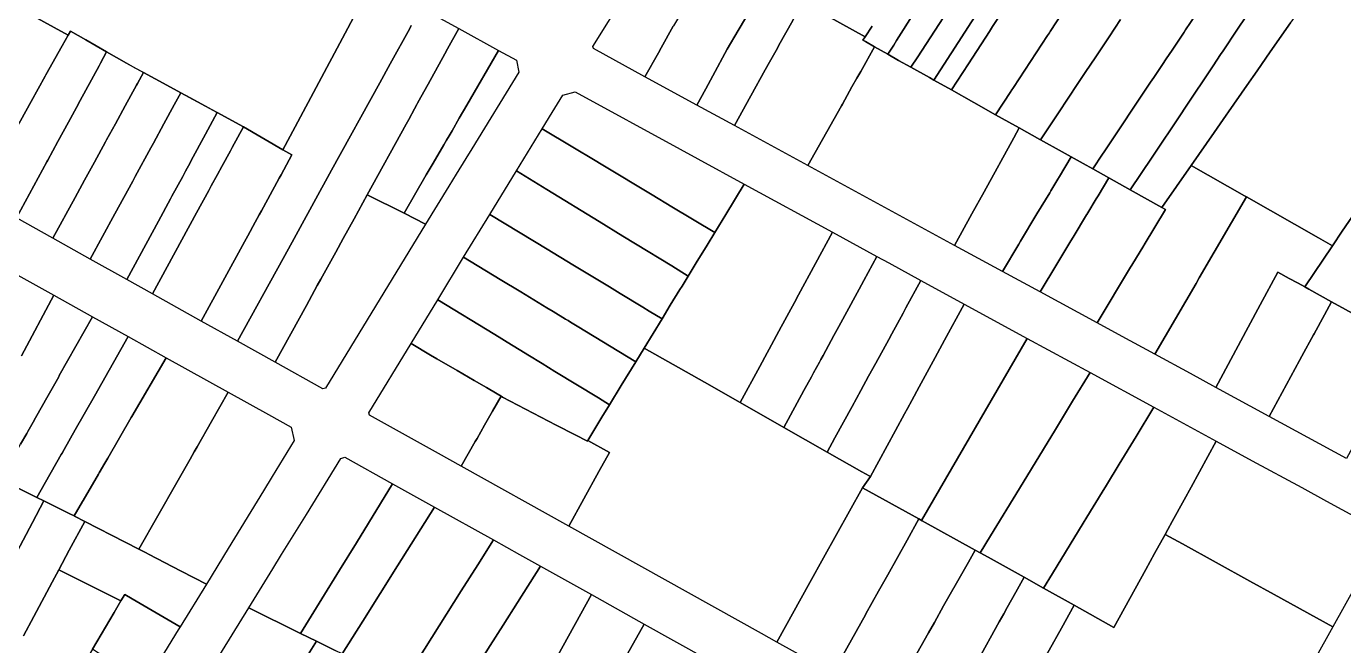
# Model space of a CAD drawing. Header units: metres. Extents: x 3 to 1005126, y 39 to 4383651.
# Drawn here: x 491016.5 to 491200.4, y 4371195.5 to 4371281.9 of the extents above; entities that cross this region are included whole.
import ezdxf

# ---------------------------------------------------------------- set-up
doc = ezdxf.new("R2010")
doc.units = ezdxf.units.M
doc.header["$MEASUREMENT"] = 0
doc.layers.add('TM_Llucmajor', color=7, linetype='Continuous')

msp = doc.modelspace()

# ---------------------------------------------------------------- linework, layer by layer
at = {"layer": 'TM_Llucmajor', "linetype": 'Continuous', "flags": 128}
for points in [[(491102.86, 4371274.86), (491095.66, 4371278.78), (491095.6, 4371279.07), (491100.17, 4371286.48), (491105.56, 4371295.23), (491105.63, 4371295.35), (491105.84, 4371295.23), (491112.53, 4371291.49), (491109.78, 4371286.88), (491108.65, 4371284.98), (491106.85, 4371281.97), (491106.82, 4371281.91), (491105.13, 4371278.91), (491104.73, 4371278.19), (491102.86, 4371274.86)], [(491022.35, 4371280.68), (491021.52, 4371279.19), (491019.25, 4371275.12), (491019.16, 4371274.95), (491017.19, 4371271.41), (491016.44, 4371270.07), (491015.69, 4371268.71), (491014.12, 4371265.9), (491009.8, 4371258.13), (490994.92, 4371266.44), (490994.72, 4371267.13), (491009.01, 4371293.41), (491019.23, 4371287.78), (491017.02, 4371283.6), (491022.35, 4371280.68)], [(491115.35, 4371268.05), (491110.1, 4371270.91), (491111.34, 4371273.18), (491112.34, 4371275.01), (491114.35, 4371278.69), (491115.89, 4371281.32), (491118.04, 4371284.98), (491118.63, 4371285.99), (491119.54, 4371287.54), (491119.72, 4371287.84), (491119.84, 4371288.04), (491121.99, 4371286.86), (491122.73, 4371286.45), (491124.89, 4371285.26), (491123.98, 4371283.62), (491123.65, 4371283.03), (491123.48, 4371282.72), (491121.56, 4371279.26), (491121.34, 4371278.87), (491120.26, 4371276.91), (491119.66, 4371275.83), (491117.64, 4371272.18), (491115.35, 4371268.05)], [(491125.6, 4371262.46), (491115.35, 4371268.05), (491117.64, 4371272.18), (491119.66, 4371275.83), (491120.26, 4371276.91), (491121.34, 4371278.87), (491121.56, 4371279.26), (491123.48, 4371282.72), (491123.65, 4371283.03), (491123.98, 4371283.62), (491124.89, 4371285.26), (491127.03, 4371284.08), (491128.29, 4371283.38), (491133.61, 4371280.45), (491133.29, 4371279.95), (491133.63, 4371279.76), (491134.9, 4371279.05), (491132.97, 4371275.6), (491132.45, 4371274.67), (491131.75, 4371273.43), (491130.42, 4371271.05), (491130.29, 4371270.82), (491125.6, 4371262.46)], [(491069.23, 4371255.82), (491064.11, 4371258.4), (491069.53, 4371268.26), (491069.88, 4371268.89), (491070.69, 4371270.36), (491071.02, 4371270.97), (491071.12, 4371271.15), (491071.59, 4371272), (491072.6, 4371273.84), (491074.93, 4371278.07), (491075.29, 4371278.74), (491076.86, 4371281.59), (491082.44, 4371278.54), (491077.99, 4371270.88), (491076.94, 4371269.07), (491075.93, 4371267.33), (491075.51, 4371266.61), (491075.16, 4371266), (491074.79, 4371265.38), (491073.62, 4371263.37), (491073.16, 4371262.58), (491072.33, 4371261.16), (491069.23, 4371255.82)], [(491015.13, 4371255.16), (491009.8, 4371258.13), (491014.12, 4371265.9), (491015.69, 4371268.71), (491016.44, 4371270.07), (491017.19, 4371271.41), (491019.16, 4371274.95), (491019.25, 4371275.12), (491021.52, 4371279.19), (491022.35, 4371280.68), (491022.66, 4371281.24), (491024.82, 4371280), (491027.72, 4371278.33), (491026.86, 4371276.75), (491026.66, 4371276.39), (491024.82, 4371272.99), (491024.03, 4371271.54), (491023.51, 4371270.59), (491022.39, 4371268.53), (491020.91, 4371265.8), (491019.51, 4371263.22), (491019.37, 4371262.97), (491015.13, 4371255.16)], [(491020.21, 4371252.32), (491015.13, 4371255.16), (491019.37, 4371262.97), (491019.51, 4371263.22), (491020.91, 4371265.8), (491022.39, 4371268.53), (491023.51, 4371270.59), (491024.03, 4371271.54), (491024.82, 4371272.99), (491026.66, 4371276.39), (491026.86, 4371276.75), (491027.72, 4371278.33), (491030.49, 4371276.75), (491032.86, 4371275.46), (491032.02, 4371273.92), (491031.89, 4371273.69), (491030.31, 4371270.8), (491028.95, 4371268.31), (491027.71, 4371266.05), (491027.57, 4371265.79), (491026.02, 4371262.96), (491024.64, 4371260.43), (491023.33, 4371258.03), (491020.21, 4371252.32)], [(491072.25, 4371254.3), (491069.23, 4371255.82), (491072.33, 4371261.16), (491073.16, 4371262.58), (491073.62, 4371263.37), (491074.79, 4371265.38), (491075.16, 4371266), (491075.51, 4371266.61), (491075.93, 4371267.33), (491076.94, 4371269.07), (491077.99, 4371270.88), (491082.44, 4371278.54), (491084.95, 4371277.17), (491085.25, 4371275.51), (491078.7, 4371264.82), (491077.86, 4371263.45), (491076.52, 4371261.26), (491075.48, 4371259.57), (491072.25, 4371254.3)], [(491146.08, 4371251.33), (491125.6, 4371262.46), (491130.29, 4371270.82), (491130.42, 4371271.05), (491131.75, 4371273.43), (491132.45, 4371274.67), (491132.97, 4371275.6), (491134.9, 4371279.05), (491136.76, 4371278), (491138.27, 4371277.15), (491139.98, 4371276.19), (491142.57, 4371274.74), (491143.2, 4371274.39), (491145.64, 4371273.02), (491148.78, 4371271.26), (491151.8, 4371269.56), (491153.64, 4371268.53), (491155.1, 4371267.71), (491154.35, 4371266.35), (491150.19, 4371258.79), (491148.5, 4371255.72), (491146.08, 4371251.33)], [(491025.42, 4371249.42), (491020.21, 4371252.32), (491023.33, 4371258.03), (491024.64, 4371260.43), (491026.02, 4371262.96), (491027.57, 4371265.79), (491027.71, 4371266.05), (491028.95, 4371268.31), (491030.31, 4371270.8), (491031.89, 4371273.69), (491032.02, 4371273.92), (491032.86, 4371275.46), (491036.12, 4371273.7), (491038.09, 4371272.63), (491037.16, 4371270.92), (491035.72, 4371268.29), (491034.26, 4371265.61), (491033.9, 4371264.95), (491031.72, 4371260.96), (491031.36, 4371260.3), (491028.87, 4371255.73), (491025.42, 4371249.42)], [(491030.56, 4371246.55), (491025.42, 4371249.42), (491028.87, 4371255.73), (491031.36, 4371260.3), (491031.72, 4371260.96), (491033.9, 4371264.95), (491034.26, 4371265.61), (491035.72, 4371268.29), (491037.16, 4371270.92), (491038.09, 4371272.63), (491041.54, 4371270.76), (491043.17, 4371269.87), (491041.54, 4371266.85), (491039.54, 4371263.17), (491039.37, 4371262.85), (491038.74, 4371261.69), (491038.34, 4371260.94), (491036.84, 4371258.17), (491036.65, 4371257.81), (491034.98, 4371254.72), (491030.56, 4371246.55)], [(491092.79, 4371265.03), (491088.53, 4371267.59), (491089.92, 4371269.86), (491091.41, 4371272.29), (491093.1, 4371272.74), (491107.77, 4371264.74), (491110.24, 4371263.4), (491116.71, 4371259.87), (491114.13, 4371255.64), (491112.59, 4371253.11), (491106.63, 4371256.7), (491103.87, 4371258.36), (491096.97, 4371262.51), (491095.67, 4371263.29), (491093.02, 4371264.89), (491092.79, 4371265.03)], [(491034.13, 4371244.56), (491030.56, 4371246.55), (491034.98, 4371254.72), (491036.65, 4371257.81), (491036.84, 4371258.17), (491038.34, 4371260.94), (491038.74, 4371261.69), (491039.37, 4371262.85), (491039.54, 4371263.17), (491041.54, 4371266.85), (491043.17, 4371269.87), (491046.82, 4371267.89), (491045.23, 4371264.97), (491044.99, 4371264.53), (491043.8, 4371262.33), (491043.2, 4371261.24), (491042.33, 4371259.64), (491041.97, 4371258.98), (491040.27, 4371255.85), (491034.13, 4371244.56)], [(491040.92, 4371240.77), (491034.13, 4371244.56), (491040.27, 4371255.85), (491041.97, 4371258.98), (491042.33, 4371259.64), (491043.2, 4371261.24), (491043.8, 4371262.33), (491044.99, 4371264.53), (491045.23, 4371264.97), (491046.82, 4371267.89), (491052.33, 4371264.68), (491053.59, 4371263.95), (491052.07, 4371261.17), (491051.82, 4371260.71), (491050.22, 4371257.79), (491049.32, 4371256.13), (491049.02, 4371255.59), (491048.46, 4371254.57), (491047.42, 4371252.67), (491046.97, 4371251.83), (491040.92, 4371240.77)], [(491089.18, 4371259.12), (491084.94, 4371261.72), (491088.53, 4371267.59), (491092.79, 4371265.03), (491093.02, 4371264.89), (491095.67, 4371263.29), (491096.97, 4371262.51), (491103.87, 4371258.36), (491106.63, 4371256.7), (491112.59, 4371253.11), (491111.52, 4371251.36), (491110.02, 4371248.91), (491108.89, 4371247.05), (491106.6, 4371248.45), (491101.52, 4371251.56), (491099.77, 4371252.63), (491096.47, 4371254.66), (491089.18, 4371259.12)], [(491152.75, 4371247.7), (491146.08, 4371251.33), (491148.5, 4371255.72), (491150.19, 4371258.79), (491154.35, 4371266.35), (491155.1, 4371267.71), (491157.96, 4371266.1), (491158.05, 4371266.05), (491161.08, 4371264.37), (491162.36, 4371263.66), (491160.71, 4371260.92), (491160.5, 4371260.58), (491159.52, 4371258.94), (491159.35, 4371258.66), (491157.57, 4371255.71), (491155.29, 4371251.92), (491155.04, 4371251.51), (491152.75, 4371247.7)], [(491158.01, 4371244.84), (491152.75, 4371247.7), (491155.04, 4371251.51), (491155.29, 4371251.92), (491157.57, 4371255.71), (491159.35, 4371258.66), (491159.52, 4371258.94), (491160.5, 4371260.58), (491160.71, 4371260.92), (491162.36, 4371263.66), (491164.01, 4371262.74), (491165.36, 4371261.99), (491167.61, 4371260.74), (491166.11, 4371258.26), (491165.85, 4371257.82), (491164.67, 4371255.87), (491164.54, 4371255.65), (491164.49, 4371255.57), (491162.63, 4371252.49), (491162.3, 4371251.95), (491160.35, 4371248.72), (491158.01, 4371244.84)], [(491092.8, 4371248.62), (491089.21, 4371250.79), (491085.43, 4371253.08), (491081.21, 4371255.64), (491084.94, 4371261.72), (491089.18, 4371259.12), (491096.47, 4371254.66), (491099.77, 4371252.63), (491101.52, 4371251.56), (491106.6, 4371248.45), (491108.89, 4371247.05), (491108.03, 4371245.65), (491107.73, 4371245.16), (491106.39, 4371242.96), (491105.24, 4371241.08), (491103.46, 4371242.16), (491102.54, 4371242.72), (491099.38, 4371244.63), (491097.92, 4371245.52), (491097.44, 4371245.81), (491096.06, 4371246.65), (491092.8, 4371248.62)], [(491169.45, 4371238.62), (491165.97, 4371240.51), (491170.65, 4371248.29), (491170.81, 4371248.56), (491172.48, 4371251.33), (491172.52, 4371251.4), (491175.5, 4371256.35), (491175.02, 4371256.62), (491179.1, 4371262.47), (491186.55, 4371258.22), (491186.8, 4371258.08), (491180.23, 4371246.79), (491179.78, 4371246), (491174.04, 4371236.13), (491169.45, 4371238.62)], [(491106.78, 4371234.7), (491102.75, 4371236.99), (491105.24, 4371241.08), (491106.39, 4371242.96), (491107.73, 4371245.16), (491108.03, 4371245.65), (491108.89, 4371247.05), (491110.02, 4371248.91), (491111.52, 4371251.36), (491112.59, 4371253.11), (491114.13, 4371255.64), (491116.71, 4371259.87), (491129.03, 4371253.16), (491124.3, 4371244.43), (491123.72, 4371243.36), (491122.94, 4371241.91), (491122.4, 4371240.91), (491122.11, 4371240.37), (491121.88, 4371239.94), (491120.19, 4371236.83), (491119.92, 4371236.32), (491118.88, 4371234.41), (491116.15, 4371229.38), (491111.15, 4371232.22), (491106.78, 4371234.7)], [(491165.97, 4371240.51), (491158.01, 4371244.84), (491160.35, 4371248.72), (491162.3, 4371251.95), (491162.63, 4371252.49), (491164.49, 4371255.57), (491164.54, 4371255.65), (491164.67, 4371255.87), (491165.85, 4371257.82), (491166.11, 4371258.26), (491167.61, 4371260.74), (491170.59, 4371259.08), (491175.02, 4371256.62), (491175.5, 4371256.35), (491172.52, 4371251.4), (491172.48, 4371251.33), (491170.81, 4371248.56), (491170.65, 4371248.29), (491165.97, 4371240.51)], [(491072.25, 4371254.3), (491058.28, 4371231.4), (491057.88, 4371231.31), (491051.25, 4371235.01), (491055.6, 4371242.92), (491057.13, 4371245.71), (491057.64, 4371246.63), (491058.32, 4371247.87), (491058.79, 4371248.72), (491059.7, 4371250.38), (491060.75, 4371252.28), (491062.27, 4371255.05), (491064.11, 4371258.4), (491069.23, 4371255.82), (491072.25, 4371254.3)], [(491179.01, 4371233.43), (491174.04, 4371236.13), (491179.78, 4371246), (491180.23, 4371246.79), (491186.8, 4371258.08), (491196.85, 4371252.36), (491198.81, 4371251.24), (491194.96, 4371245.52), (491194.02, 4371246.03), (491193.64, 4371246.24), (491193.03, 4371246.58), (491192.79, 4371246.71), (491191.19, 4371247.59), (491188.74, 4371243.04), (491187.06, 4371239.92), (491182.54, 4371231.51), (491179.01, 4371233.43)], [(491195.5, 4371245.21), (491194.96, 4371245.52), (491198.81, 4371251.24), (491200.19, 4371253.29), (491202.94, 4371257.37), (491206.37, 4371255.54), (491210.92, 4371253.11), (491212.48, 4371252.28), (491214.34, 4371251.28), (491214.92, 4371250.97), (491217.04, 4371249.84), (491217.3, 4371249.7), (491218.88, 4371248.86), (491225.29, 4371245.43), (491218.21, 4371232.73), (491211.19, 4371236.59), (491210.09, 4371237.2), (491209.46, 4371237.54), (491198.7, 4371243.46), (491195.5, 4371245.21)], [(491089.17, 4371242.62), (491085.55, 4371244.82), (491082.65, 4371246.58), (491077.55, 4371249.67), (491081.21, 4371255.64), (491085.43, 4371253.08), (491089.21, 4371250.79), (491092.8, 4371248.62), (491096.06, 4371246.65), (491097.44, 4371245.81), (491097.92, 4371245.52), (491099.38, 4371244.63), (491102.54, 4371242.72), (491103.46, 4371242.16), (491105.24, 4371241.08), (491102.75, 4371236.99), (491101.59, 4371235.09), (491093.41, 4371240.05), (491092.48, 4371240.62), (491092.13, 4371240.83), (491091.78, 4371241.04), (491090.05, 4371242.09), (491089.17, 4371242.62)], [(491122.26, 4371225.91), (491116.15, 4371229.38), (491118.88, 4371234.41), (491119.92, 4371236.32), (491120.19, 4371236.83), (491121.88, 4371239.94), (491122.11, 4371240.37), (491122.4, 4371240.91), (491122.94, 4371241.91), (491123.72, 4371243.36), (491124.3, 4371244.43), (491129.03, 4371253.16), (491135.24, 4371249.78), (491133.41, 4371246.42), (491132.76, 4371245.22), (491130.76, 4371241.54), (491129.92, 4371240), (491129.24, 4371238.75), (491128.86, 4371238.05), (491127.71, 4371235.94), (491127.41, 4371235.39), (491127.21, 4371235.02), (491126.39, 4371233.52), (491126.09, 4371232.96), (491125.05, 4371231.05), (491122.26, 4371225.91)], [(491084.25, 4371237.43), (491081.89, 4371238.87), (491073.93, 4371243.73), (491077.55, 4371249.67), (491082.65, 4371246.58), (491085.55, 4371244.82), (491089.17, 4371242.62), (491090.05, 4371242.09), (491091.78, 4371241.04), (491092.13, 4371240.83), (491092.48, 4371240.62), (491093.41, 4371240.05), (491101.59, 4371235.09), (491099.56, 4371231.76), (491097.93, 4371229.09), (491096.39, 4371230.03), (491090.3, 4371233.74), (491088.51, 4371234.83), (491086.52, 4371236.05), (491085.55, 4371236.64), (491084.25, 4371237.43)], [(491128.3, 4371222.48), (491122.26, 4371225.91), (491125.05, 4371231.05), (491126.09, 4371232.96), (491126.39, 4371233.52), (491127.21, 4371235.02), (491127.41, 4371235.39), (491127.71, 4371235.94), (491128.86, 4371238.05), (491129.24, 4371238.75), (491129.92, 4371240), (491130.76, 4371241.54), (491132.76, 4371245.22), (491133.41, 4371246.42), (491135.24, 4371249.78), (491136.91, 4371248.87), (491141.37, 4371246.44), (491139.29, 4371242.63), (491138.89, 4371241.88), (491137.31, 4371239), (491136.88, 4371238.2), (491135.07, 4371234.88), (491134.07, 4371233.05), (491132.98, 4371231.06), (491132.38, 4371229.95), (491131.76, 4371228.82), (491129.38, 4371224.45), (491128.3, 4371222.48)], [(491133.15, 4371219.73), (491128.3, 4371222.48), (491129.38, 4371224.45), (491131.76, 4371228.82), (491132.38, 4371229.95), (491132.98, 4371231.06), (491134.07, 4371233.05), (491135.07, 4371234.88), (491136.88, 4371238.2), (491137.31, 4371239), (491138.89, 4371241.88), (491139.29, 4371242.63), (491141.37, 4371246.44), (491147.42, 4371243.14), (491144.68, 4371238.1), (491143.37, 4371235.69), (491141.13, 4371231.57), (491140.09, 4371229.67), (491139.48, 4371228.55), (491139.08, 4371227.81), (491137.83, 4371225.51), (491134.32, 4371219.06), (491134.15, 4371219.16), (491133.15, 4371219.73)], [(491189.98, 4371227.46), (491182.54, 4371231.51), (491187.06, 4371239.92), (491188.74, 4371243.04), (491191.19, 4371247.59), (491192.79, 4371246.71), (491193.03, 4371246.58), (491193.64, 4371246.24), (491194.02, 4371246.03), (491194.96, 4371245.52), (491195.5, 4371245.21), (491198.7, 4371243.46), (491197.71, 4371241.64), (491196.25, 4371238.96), (491196.19, 4371238.85), (491194.55, 4371235.85), (491194.22, 4371235.24), (491189.98, 4371227.46)], [(491073.82, 4371235.51), (491072.95, 4371236.02), (491070.21, 4371237.63), (491073.93, 4371243.73), (491081.89, 4371238.87), (491084.25, 4371237.43), (491085.55, 4371236.64), (491086.52, 4371236.05), (491088.51, 4371234.83), (491090.3, 4371233.74), (491096.39, 4371230.03), (491097.93, 4371229.09), (491096.86, 4371227.33), (491094.87, 4371224.09), (491094.82, 4371224), (491093.14, 4371224.87), (491090.48, 4371226.25), (491082.99, 4371230.14), (491082.77, 4371230.27), (491082.21, 4371230.6), (491080.73, 4371231.47), (491079.02, 4371232.46), (491078.24, 4371232.92), (491076.63, 4371233.87), (491073.82, 4371235.51)], [(491141.44, 4371212.94), (491141.08, 4371213.14), (491133.22, 4371217.48), (491134.32, 4371219.06), (491137.83, 4371225.51), (491139.08, 4371227.81), (491139.48, 4371228.55), (491140.09, 4371229.67), (491141.13, 4371231.57), (491143.37, 4371235.69), (491144.68, 4371238.1), (491147.42, 4371243.14), (491156.2, 4371238.35), (491141.44, 4371212.94)], [(491200.76, 4371221.58), (491189.98, 4371227.46), (491194.22, 4371235.24), (491194.55, 4371235.85), (491196.19, 4371238.85), (491196.25, 4371238.96), (491197.71, 4371241.64), (491198.7, 4371243.46), (491209.46, 4371237.54), (491208.63, 4371236.02), (491207.98, 4371234.84), (491206.87, 4371232.8), (491205.87, 4371230.96), (491205.12, 4371229.58), (491203.69, 4371226.96), (491202.76, 4371225.26), (491200.76, 4371221.58)], [(491013.68, 4371218.26), (491012.93, 4371218.63), (491014.16, 4371220.81), (491015.49, 4371223.17), (491015.71, 4371223.56), (491016.57, 4371225.09), (491016.71, 4371225.34), (491017.45, 4371226.66), (491017.8, 4371227.27), (491017.97, 4371227.57), (491019.36, 4371230.03), (491021.03, 4371232.99), (491021.12, 4371233.15), (491025.75, 4371241.37), (491030.74, 4371238.6), (491026.02, 4371230.3), (491023.35, 4371225.59), (491021.78, 4371222.82), (491021.5, 4371222.33), (491021.4, 4371222.16), (491019.21, 4371218.3), (491017.98, 4371216.14), (491013.68, 4371218.26)], [(491018.98, 4371215.65), (491017.98, 4371216.14), (491019.21, 4371218.3), (491021.4, 4371222.16), (491021.5, 4371222.33), (491021.78, 4371222.82), (491023.35, 4371225.59), (491026.02, 4371230.3), (491030.74, 4371238.6), (491036.03, 4371235.65), (491031.26, 4371227.45), (491031.17, 4371227.3), (491027.87, 4371221.61), (491027.47, 4371220.93), (491026.67, 4371219.56), (491026.57, 4371219.38), (491024.44, 4371215.72), (491024.37, 4371215.6), (491023.19, 4371213.57), (491022.61, 4371213.86), (491018.98, 4371215.65)], [(491074.05, 4371222.28), (491064.43, 4371227.64), (491064.32, 4371227.97), (491070.21, 4371237.63), (491072.95, 4371236.02), (491073.82, 4371235.51), (491076.63, 4371233.87), (491078.24, 4371232.92), (491079.02, 4371232.46), (491080.73, 4371231.47), (491082.21, 4371230.6), (491082.77, 4371230.27), (491081.59, 4371228.19), (491080.48, 4371226.24), (491079.43, 4371224.39), (491079.17, 4371223.93), (491077.23, 4371220.51), (491074.05, 4371222.28)], [(491164.99, 4371233.57), (491162.55, 4371229.57), (491160.14, 4371225.61), (491155.12, 4371217.38), (491151.11, 4371210.8), (491149.65, 4371208.4), (491148.95, 4371208.79), (491141.53, 4371212.89), (491141.44, 4371212.94), (491156.2, 4371238.35), (491164.99, 4371233.57)], [(491024.66, 4371212.81), (491023.26, 4371213.53), (491023.19, 4371213.57), (491024.37, 4371215.6), (491024.44, 4371215.72), (491026.57, 4371219.38), (491026.67, 4371219.56), (491027.47, 4371220.93), (491027.87, 4371221.61), (491031.17, 4371227.3), (491031.26, 4371227.45), (491036.03, 4371235.65), (491044.71, 4371230.82), (491042.38, 4371226.74), (491040.36, 4371223.21), (491039.95, 4371222.49), (491039.39, 4371221.51), (491037.51, 4371218.21), (491032.21, 4371208.92), (491030.31, 4371209.9), (491024.66, 4371212.81)], [(491133.22, 4371217.48), (491127.78, 4371207.7), (491125.87, 4371204.26), (491121.25, 4371195.96), (491119.12, 4371197.15), (491092.22, 4371212.15), (491096.44, 4371219.77), (491097.9, 4371222.41), (491094.87, 4371224.09), (491096.86, 4371227.33), (491097.93, 4371229.09), (491099.56, 4371231.76), (491101.59, 4371235.09), (491102.75, 4371236.99), (491106.78, 4371234.7), (491111.15, 4371232.22), (491116.15, 4371229.38), (491122.26, 4371225.91), (491128.3, 4371222.48), (491133.15, 4371219.73), (491134.15, 4371219.16), (491134.32, 4371219.06), (491133.22, 4371217.48)], [(491155.78, 4371205), (491152.43, 4371206.86), (491150.75, 4371207.79), (491149.65, 4371208.4), (491151.11, 4371210.8), (491155.12, 4371217.38), (491160.14, 4371225.61), (491162.55, 4371229.57), (491164.99, 4371233.57), (491173.89, 4371228.73), (491171.41, 4371224.67), (491169.03, 4371220.78), (491167.26, 4371217.87), (491166.65, 4371216.88), (491164.51, 4371213.37), (491164.02, 4371212.56), (491159.72, 4371205.53), (491158.48, 4371203.5), (491155.78, 4371205)], [(491038.14, 4371205.86), (491033.55, 4371208.23), (491033.22, 4371208.4), (491032.21, 4371208.92), (491037.51, 4371218.21), (491039.39, 4371221.51), (491039.95, 4371222.49), (491040.36, 4371223.21), (491042.38, 4371226.74), (491044.71, 4371230.82), (491050.32, 4371227.7), (491053.49, 4371225.94), (491053.92, 4371224.09), (491050.84, 4371219.07), (491049.63, 4371217.09), (491044.68, 4371209.01), (491041.64, 4371204.06), (491038.14, 4371205.86)], [(491092.22, 4371212.15), (491077.23, 4371220.51), (491079.17, 4371223.93), (491079.43, 4371224.39), (491080.48, 4371226.24), (491081.59, 4371228.19), (491082.77, 4371230.27), (491082.99, 4371230.14), (491090.48, 4371226.25), (491093.14, 4371224.87), (491094.82, 4371224), (491094.87, 4371224.09), (491097.9, 4371222.41), (491096.44, 4371219.77), (491092.22, 4371212.15)], [(491162.77, 4371201.12), (491158.48, 4371203.5), (491159.72, 4371205.53), (491164.02, 4371212.56), (491164.51, 4371213.37), (491166.65, 4371216.88), (491167.26, 4371217.87), (491169.03, 4371220.78), (491171.41, 4371224.67), (491173.89, 4371228.73), (491182.6, 4371223.99), (491179.08, 4371217.58), (491178.1, 4371215.8), (491176.45, 4371212.8), (491175.82, 4371211.65), (491175.46, 4371210.99), (491173.98, 4371208.3), (491172.77, 4371206.11), (491168.31, 4371197.99), (491162.77, 4371201.12)], [(491177.88, 4371209.65), (491175.46, 4371210.99), (491175.82, 4371211.65), (491176.45, 4371212.8), (491178.1, 4371215.8), (491179.08, 4371217.58), (491182.6, 4371223.99), (491187.63, 4371221.26), (491194.52, 4371217.51), (491197.97, 4371215.64), (491204.9, 4371211.87), (491205.43, 4371209.84), (491198.87, 4371198.08), (491190.66, 4371202.61), (491187.29, 4371204.46), (491177.88, 4371209.65)], [(491054.79, 4371197.17), (491047.56, 4371200.73), (491050.92, 4371206.18), (491052.15, 4371208.17), (491055.6, 4371213.77), (491060.41, 4371221.57), (491060.96, 4371221.78), (491067.64, 4371218.05), (491062.58, 4371209.83), (491060.23, 4371206.01), (491057.75, 4371201.98), (491054.79, 4371197.17)], [(491001.14, 4371182.09), (490996.21, 4371185.05), (491001.2, 4371194.53), (491003.25, 4371198.44), (491004.12, 4371200.08), (491004.89, 4371201.55), (491004.94, 4371201.64), (491005.06, 4371201.87), (491007.68, 4371206.85), (491011.74, 4371214.57), (491012.08, 4371215.22), (491013.68, 4371218.26), (491017.98, 4371216.14), (491018.98, 4371215.65), (491017.39, 4371212.65), (491013.46, 4371205.25), (491012.16, 4371202.82), (491010.08, 4371198.9), (491008.31, 4371195.57), (491008.27, 4371195.5), (491006.24, 4371191.69), (491001.14, 4371182.09)], [(491057.01, 4371196.07), (491054.79, 4371197.17), (491057.75, 4371201.98), (491060.23, 4371206.01), (491062.58, 4371209.83), (491067.64, 4371218.05), (491073.5, 4371214.79), (491068.32, 4371206.58), (491063.46, 4371198.87), (491060.59, 4371194.31), (491059.63, 4371194.78), (491057.01, 4371196.07)], [(491129.06, 4371191.6), (491121.25, 4371195.96), (491125.87, 4371204.26), (491127.78, 4371207.7), (491133.22, 4371217.48), (491141.08, 4371213.14), (491139.44, 4371210.2), (491136.74, 4371205.36), (491135.45, 4371203.06), (491133.69, 4371199.9), (491133.62, 4371199.78), (491129.06, 4371191.6)], [(491062.47, 4371193.38), (491060.59, 4371194.31), (491063.46, 4371198.87), (491068.32, 4371206.58), (491073.5, 4371214.79), (491081.71, 4371210.21), (491079.52, 4371206.73), (491077.22, 4371203.09), (491069.02, 4371190.09), (491066.99, 4371191.11), (491063.63, 4371192.81), (491063.54, 4371192.85), (491062.47, 4371193.38)], [(491026.25, 4371203.44), (491024.87, 4371204.14), (491021.06, 4371206.06), (491022.51, 4371208.77), (491024.66, 4371212.81), (491030.31, 4371209.9), (491032.21, 4371208.92), (491033.22, 4371208.4), (491033.55, 4371208.23), (491038.14, 4371205.86), (491041.64, 4371204.06), (491037.98, 4371198.09), (491031.29, 4371202.01), (491030.25, 4371202.62), (491029.71, 4371201.7), (491026.25, 4371203.44)], [(491136.79, 4371187.29), (491129.06, 4371191.6), (491133.62, 4371199.78), (491133.69, 4371199.9), (491135.45, 4371203.06), (491136.74, 4371205.36), (491139.44, 4371210.2), (491141.08, 4371213.14), (491141.53, 4371212.89), (491148.95, 4371208.79), (491148, 4371207.11), (491147.28, 4371205.83), (491144.54, 4371201), (491143.25, 4371198.71), (491142.43, 4371197.26), (491141.4, 4371195.44), (491139.21, 4371191.58), (491136.79, 4371187.29)], [(491071.82, 4371188.67), (491069.02, 4371190.09), (491077.22, 4371203.09), (491079.52, 4371206.73), (491081.71, 4371210.21), (491085.34, 4371208.18), (491088.26, 4371206.55), (491085.06, 4371201.49), (491083.06, 4371198.34), (491081.25, 4371195.47), (491077.03, 4371188.8), (491075.71, 4371186.71), (491075.61, 4371186.76), (491072.75, 4371188.2), (491071.82, 4371188.67)], [(491166.48, 4371170.73), (491150.72, 4371179.52), (491157.57, 4371191.8), (491159.27, 4371194.85), (491160.98, 4371197.91), (491162.77, 4371201.12), (491168.31, 4371197.99), (491172.77, 4371206.11), (491173.98, 4371208.3), (491175.46, 4371210.99), (491177.88, 4371209.65), (491187.29, 4371204.46), (491190.66, 4371202.61), (491198.87, 4371198.08), (491191.56, 4371184.96), (491185.88, 4371188.15), (491183.34, 4371189.58), (491180.06, 4371191.42), (491178.51, 4371192.29), (491175.9, 4371187.61), (491174.19, 4371184.54), (491173.12, 4371182.63), (491171.21, 4371179.2), (491166.48, 4371170.73)], [(491143.74, 4371183.41), (491136.79, 4371187.29), (491139.21, 4371191.58), (491141.4, 4371195.44), (491142.43, 4371197.26), (491143.25, 4371198.71), (491144.54, 4371201), (491147.28, 4371205.83), (491148, 4371207.11), (491148.95, 4371208.79), (491149.65, 4371208.4), (491150.75, 4371207.79), (491152.43, 4371206.86), (491155.78, 4371205), (491154.62, 4371202.92), (491153.42, 4371200.77), (491152.94, 4371199.9), (491152.32, 4371198.79), (491149.26, 4371193.3), (491148.41, 4371191.78), (491146.14, 4371187.71), (491143.74, 4371183.41)], [(491078.2, 4371185.45), (491075.71, 4371186.71), (491077.03, 4371188.8), (491081.25, 4371195.47), (491083.06, 4371198.34), (491085.06, 4371201.49), (491088.26, 4371206.55), (491095.38, 4371202.58), (491090.69, 4371194.08), (491090.52, 4371193.77), (491088.96, 4371190.94), (491087.58, 4371188.44), (491086.94, 4371187.29), (491086.02, 4371185.62), (491085.42, 4371184.52), (491084.17, 4371182.26), (491081.82, 4371183.52), (491081.5, 4371183.69), (491079.2, 4371184.92), (491078.2, 4371185.45)], [(491150.72, 4371179.52), (491143.74, 4371183.41), (491146.14, 4371187.71), (491148.41, 4371191.78), (491149.26, 4371193.3), (491152.32, 4371198.79), (491152.94, 4371199.9), (491153.42, 4371200.77), (491154.62, 4371202.92), (491155.78, 4371205), (491158.48, 4371203.5), (491162.77, 4371201.12), (491160.98, 4371197.91), (491159.27, 4371194.85), (491157.57, 4371191.8), (491150.72, 4371179.52)], [(491031.12, 4371191.66), (491026.6, 4371194.43), (491025.74, 4371194.96), (491028.76, 4371200.09), (491029.71, 4371201.7), (491030.25, 4371202.62), (491031.29, 4371202.01), (491037.98, 4371198.09), (491037.72, 4371197.66), (491033.25, 4371190.36), (491031.12, 4371191.66)], [(491084.44, 4371182.12), (491084.17, 4371182.26), (491085.42, 4371184.52), (491086.02, 4371185.62), (491086.94, 4371187.29), (491087.58, 4371188.44), (491088.96, 4371190.94), (491090.52, 4371193.77), (491090.69, 4371194.08), (491095.38, 4371202.58), (491102.74, 4371198.48), (491098.34, 4371190.61), (491097.77, 4371189.59), (491096.71, 4371187.69), (491094.9, 4371184.46), (491093.35, 4371181.69), (491091.49, 4371178.35), (491091.28, 4371178.46), (491086.4, 4371181.07), (491084.44, 4371182.12)], [(491094.18, 4371176.91), (491091.49, 4371178.35), (491093.35, 4371181.69), (491094.9, 4371184.46), (491096.71, 4371187.69), (491097.77, 4371189.59), (491098.34, 4371190.61), (491102.74, 4371198.48), (491120.37, 4371188.64), (491115.88, 4371180.5), (491114.35, 4371177.74), (491111.37, 4371172.34), (491110.14, 4371170.12), (491109.76, 4371169.43), (491109.64, 4371169.49), (491103.58, 4371172.72), (491098.29, 4371175.08), (491094.18, 4371176.91)]]:
    msp.add_lwpolyline(points, close=True, dxfattribs=at)
for points in [[(491064.84, 4371288.14), (491060.63, 4371280.25), (491054.02, 4371267.86), (491052.33, 4371264.68), (491046.82, 4371267.89), (491043.17, 4371269.87), (491042.36, 4371270.31), (491041.54, 4371270.76), (491039.46, 4371271.89), (491038.09, 4371272.63), (491036.12, 4371273.7), (491032.86, 4371275.46), (491031.72, 4371276.08), (491030.49, 4371276.75), (491027.72, 4371278.33), (491024.82, 4371280), (491022.66, 4371281.24), (491022.35, 4371280.68), (491017.02, 4371283.6)], [(491070.25, 4371282.01), (491070.03, 4371281.61), (491067.32, 4371276.68), (491065.85, 4371274.01), (491059.13, 4371261.8), (491054.45, 4371253.29), (491053.62, 4371251.78), (491052.36, 4371249.49), (491046, 4371237.94), (491046, 4371237.94), (491040.92, 4371240.77), (491046.97, 4371251.83), (491047.42, 4371252.67), (491048.46, 4371254.57), (491049.02, 4371255.59), (491049.32, 4371256.13), (491050.22, 4371257.79), (491051.82, 4371260.71), (491052.07, 4371261.17), (491053.59, 4371263.95), (491052.33, 4371264.68), (491054.02, 4371267.86), (491060.63, 4371280.25), (491064.84, 4371288.14)], [(491202.94, 4371257.37), (491200.19, 4371253.29), (491198.81, 4371251.24), (491196.85, 4371252.36), (491186.8, 4371258.08), (491186.8, 4371258.08), (491186.55, 4371258.22), (491179.1, 4371262.47), (491182.3, 4371267.07), (491182.72, 4371267.67), (491183.98, 4371269.49), (491184.32, 4371269.98), (491186.88, 4371273.65), (491188.3, 4371275.68), (491190.14, 4371278.33), (491192.97, 4371282.4), (491193.17, 4371282.68), (491196.04, 4371286.8), (491203.21, 4371282.96)], [(491118.04, 4371284.98), (491115.89, 4371281.32), (491114.35, 4371278.69), (491112.34, 4371275.01), (491111.34, 4371273.18), (491110.1, 4371270.91), (491110.1, 4371270.91), (491102.86, 4371274.86), (491104.73, 4371278.19), (491105.13, 4371278.91), (491106.82, 4371281.91)], [(491188.15, 4371285.35), (491185.49, 4371281.37), (491183.55, 4371278.47), (491183.2, 4371277.95), (491182.15, 4371276.38), (491180.58, 4371274.03), (491179.78, 4371272.83), (491179.34, 4371272.17), (491178.86, 4371271.46), (491178.21, 4371270.49), (491177.68, 4371269.69), (491173.64, 4371263.64), (491170.59, 4371259.08), (491167.61, 4371260.74), (491167.61, 4371260.74), (491165.36, 4371261.99), (491166.74, 4371264.06), (491166.96, 4371264.39), (491173.44, 4371274.1), (491173.89, 4371274.77), (491175.1, 4371276.58), (491175.61, 4371277.34), (491176.45, 4371278.59), (491178.1, 4371281.07), (491178.32, 4371281.4), (491180.38, 4371284.47)], [(491192.97, 4371282.4), (491190.14, 4371278.33), (491188.3, 4371275.68), (491186.88, 4371273.65), (491184.32, 4371269.98), (491183.98, 4371269.49), (491182.72, 4371267.67), (491182.3, 4371267.07), (491179.1, 4371262.47), (491175.02, 4371256.62), (491175.02, 4371256.62), (491170.59, 4371259.08), (491173.64, 4371263.64), (491177.68, 4371269.69), (491178.21, 4371270.49), (491178.86, 4371271.46), (491179.34, 4371272.17), (491179.78, 4371272.83), (491180.58, 4371274.03), (491182.15, 4371276.38), (491183.2, 4371277.95), (491183.55, 4371278.47), (491185.49, 4371281.37), (491188.15, 4371285.35)], [(491071.6, 4371284.46), (491076.86, 4371281.59), (491075.29, 4371278.74), (491074.93, 4371278.07), (491072.6, 4371273.84), (491071.59, 4371272), (491071.12, 4371271.15), (491071.02, 4371270.97), (491070.69, 4371270.36), (491069.88, 4371268.89), (491069.53, 4371268.26), (491064.11, 4371258.4), (491062.27, 4371255.05), (491060.75, 4371252.28), (491059.7, 4371250.38), (491058.79, 4371248.72), (491058.32, 4371247.87), (491057.64, 4371246.63), (491057.13, 4371245.71), (491055.6, 4371242.92), (491051.25, 4371235.01), (491051.25, 4371235.01), (491046, 4371237.94), (491052.36, 4371249.49), (491053.62, 4371251.78), (491054.45, 4371253.29), (491059.13, 4371261.8), (491065.85, 4371274.01), (491067.32, 4371276.68), (491070.03, 4371281.61), (491070.25, 4371282.01)], [(491134.55, 4371281.92), (491133.61, 4371280.45), (491128.29, 4371283.38)], [(491140.49, 4371283.89), (491137.96, 4371279.9), (491137.58, 4371279.29), (491136.76, 4371278), (491134.9, 4371279.05), (491134.9, 4371279.05), (491133.63, 4371279.76), (491133.29, 4371279.95), (491133.61, 4371280.45), (491134.55, 4371281.92)], [(491145.69, 4371284.92), (491140.94, 4371277.66), (491139.98, 4371276.19), (491138.27, 4371277.15), (491138.27, 4371277.15), (491136.76, 4371278), (491137.58, 4371279.29), (491137.96, 4371279.9), (491140.49, 4371283.89)], [(491149.35, 4371283.98), (491145.63, 4371278.18), (491145.54, 4371278.04), (491143.2, 4371274.39), (491142.57, 4371274.74), (491142.57, 4371274.74), (491139.98, 4371276.19), (491140.94, 4371277.66), (491145.69, 4371284.92)], [(491152.56, 4371283.67), (491151.38, 4371281.85), (491150.95, 4371281.19), (491148.01, 4371276.67), (491145.64, 4371273.02), (491145.64, 4371273.02), (491143.2, 4371274.39), (491145.54, 4371278.04), (491145.63, 4371278.18), (491149.35, 4371283.98)], [(491161.29, 4371284.03), (491159.41, 4371281.16), (491159.3, 4371280.99), (491159.06, 4371280.63), (491154.3, 4371273.38), (491153.98, 4371272.89), (491153.92, 4371272.8), (491151.8, 4371269.56), (491148.78, 4371271.26), (491145.64, 4371273.02), (491148.01, 4371276.67), (491150.95, 4371281.19), (491151.38, 4371281.85), (491152.56, 4371283.67)], [(491169.24, 4371282.83), (491167.64, 4371280.43), (491165.6, 4371277.38), (491165.19, 4371276.77), (491164.23, 4371275.32), (491163.3, 4371273.92), (491160.56, 4371269.81), (491160.28, 4371269.39), (491158.05, 4371266.05), (491157.96, 4371266.1), (491155.1, 4371267.71), (491153.64, 4371268.53), (491153.64, 4371268.53), (491151.8, 4371269.56), (491153.92, 4371272.8), (491153.98, 4371272.89), (491154.3, 4371273.38), (491159.06, 4371280.63), (491159.3, 4371280.99), (491159.41, 4371281.16), (491161.29, 4371284.03)], [(491180.38, 4371284.47), (491178.32, 4371281.4), (491178.1, 4371281.07), (491176.45, 4371278.59), (491175.61, 4371277.34), (491175.1, 4371276.58), (491173.89, 4371274.77), (491173.44, 4371274.1), (491166.96, 4371264.39), (491166.74, 4371264.06), (491165.36, 4371261.99), (491164.01, 4371262.74), (491162.36, 4371263.66), (491162.36, 4371263.66), (491161.08, 4371264.37), (491158.05, 4371266.05), (491160.28, 4371269.39), (491160.56, 4371269.81), (491163.3, 4371273.92), (491164.23, 4371275.32), (491165.19, 4371276.77), (491165.6, 4371277.38), (491167.64, 4371280.43), (491169.24, 4371282.83)], [(491015.31, 4371247.18), (491020.35, 4371244.37), (491015.82, 4371235.93)], [(491015.82, 4371235.93), (491020.35, 4371244.37), (491025.75, 4371241.37), (491021.12, 4371233.15), (491021.03, 4371232.99), (491019.36, 4371230.03), (491017.97, 4371227.57), (491017.8, 4371227.27), (491017.45, 4371226.66), (491016.71, 4371225.34), (491016.57, 4371225.09), (491015.71, 4371223.56)], [(491013.46, 4371205.25), (491017.39, 4371212.65), (491018.98, 4371215.65), (491022.61, 4371213.86), (491023.19, 4371213.57), (491023.26, 4371213.53), (491024.66, 4371212.81), (491022.51, 4371208.77), (491021.06, 4371206.06), (491020.14, 4371204.33), (491017.58, 4371199.52), (491016.14, 4371196.82)], [(491016.14, 4371196.82), (491017.58, 4371199.52), (491020.14, 4371204.33), (491021.06, 4371206.06), (491024.87, 4371204.14), (491026.25, 4371203.44), (491029.71, 4371201.7), (491028.76, 4371200.09), (491025.74, 4371194.96), (491022.87, 4371190.08), (491022.62, 4371189.65), (491022.28, 4371189.07), (491021.03, 4371186.96), (491020.9, 4371186.73), (491019.14, 4371183.74), (491016.02, 4371178.44)], [(491040.59, 4371189.42), (491047.56, 4371200.73), (491054.79, 4371197.17), (491057.01, 4371196.07), (491055.14, 4371193.12)], [(491055.14, 4371193.12), (491057.01, 4371196.07), (491059.63, 4371194.78)]]:
    msp.add_lwpolyline(points, dxfattribs=at)

doc.saveas('drawing.dxf')
